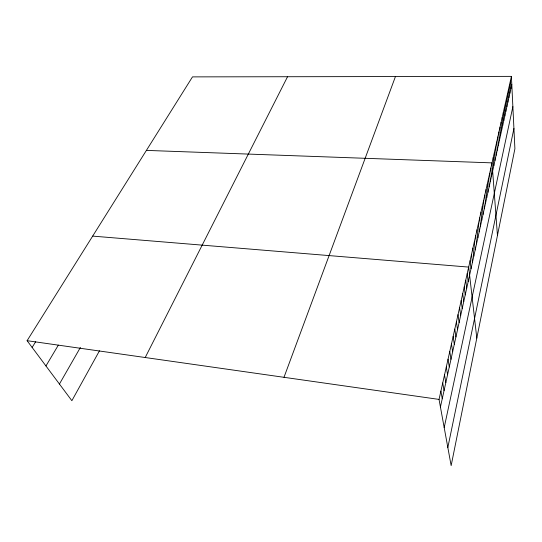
<?xml version="1.0" encoding="UTF-8"?>
<svg xmlns="http://www.w3.org/2000/svg" width="542" height="542" viewBox="0 0 542 542"><rect width="100%" height="100%" fill="white"/><g stroke="black" fill="none" stroke-linecap="round" stroke-linejoin="round"><path stroke-width="0.81" d="M447.834 447.496L513.924 128.481M444.196 427.597L512.867 106.639M440.429 406.988L511.797 84.43M511.404 76.368L514.9 148.738L451.154 465.632L439.04 399.413L511.404 76.368L192.491 76.883L27.1 340.688L71.869 400.701L99.484 350.776M283.994 377.307L395.45 76.551M145.209 357.524L287.545 76.727M59.437 384.034L80.385 347.463M45.948 365.952L58.326 345.139M32.141 347.442L35.65 341.758M146.401 150.398L492.028 162.878L497.454 235.465M92.662 236.109L468.681 267.091L476.804 338.113M27.1 340.688L439.04 399.413M440.897 391.134L442.252 398.749M442.726 382.977L444.047 390.626M444.528 374.935L445.822 382.625M446.303 367.015L447.563 374.739M448.051 359.211L449.284 366.961M449.772 351.514L450.978 359.299M451.472 343.926L452.651 351.744M453.146 336.447L454.298 344.292M454.799 329.075L455.924 336.941M456.425 321.806L457.529 329.699M458.031 314.631L459.108 322.551M459.616 307.565L460.673 315.498M461.181 300.586L462.211 308.54M462.719 293.703L463.728 301.684M464.243 286.921L465.226 294.909M465.741 280.221L466.703 288.229M467.224 273.615L468.159 281.637M470.124 260.655L471.025 268.71M471.547 254.306L472.428 262.369M472.949 248.04L473.81 256.115M474.338 241.847L475.178 249.937M475.707 235.736L476.526 243.832M477.055 229.706L477.861 237.809M478.39 223.751L479.175 231.861M479.711 217.87L480.476 225.987M481.011 212.064L481.757 220.188M482.292 206.326L483.024 214.456M483.566 200.662L484.277 208.792M484.819 195.066L485.517 203.203M486.059 189.537L486.736 197.674M487.278 184.077L487.949 192.22M488.484 178.677L489.141 186.827M489.683 173.345L490.32 181.495M490.862 168.081L491.486 176.225M493.213 157.573L493.809 165.723M494.385 152.336L494.968 160.486M495.544 147.167L496.113 155.31M496.689 142.051L497.244 150.195M497.82 137.004L498.362 145.141M498.945 132.011L499.467 140.148M500.049 127.072L500.564 135.209M501.14 122.201L501.641 130.324M503.288 112.614L503.762 120.73M502.217 117.377L502.712 125.5M504.345 107.899L504.805 116.015M505.388 103.244L505.842 111.347M506.418 98.637L506.858 106.74M508.443 89.579L508.863 97.668M507.434 94.084L507.868 102.174M509.446 85.128L509.853 93.204M510.428 80.724L510.828 88.793"/></g></svg>
